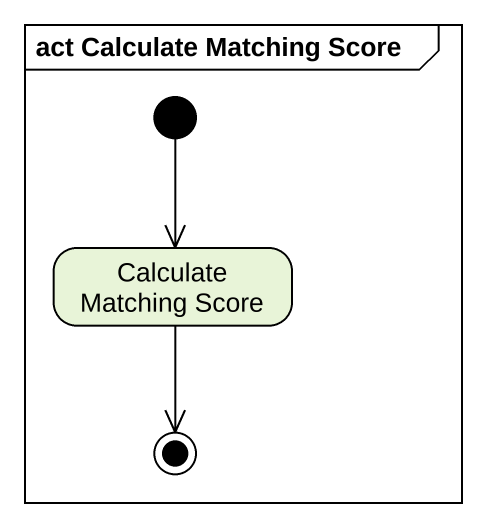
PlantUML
@startuml
mainframe act Calculate Matching Score
hide empty description
state "Calculate Matching Score" as Calculate_Matching_Score
[*] --> Calculate_Matching_Score
Calculate_Matching_Score --> [*]
@enduml
